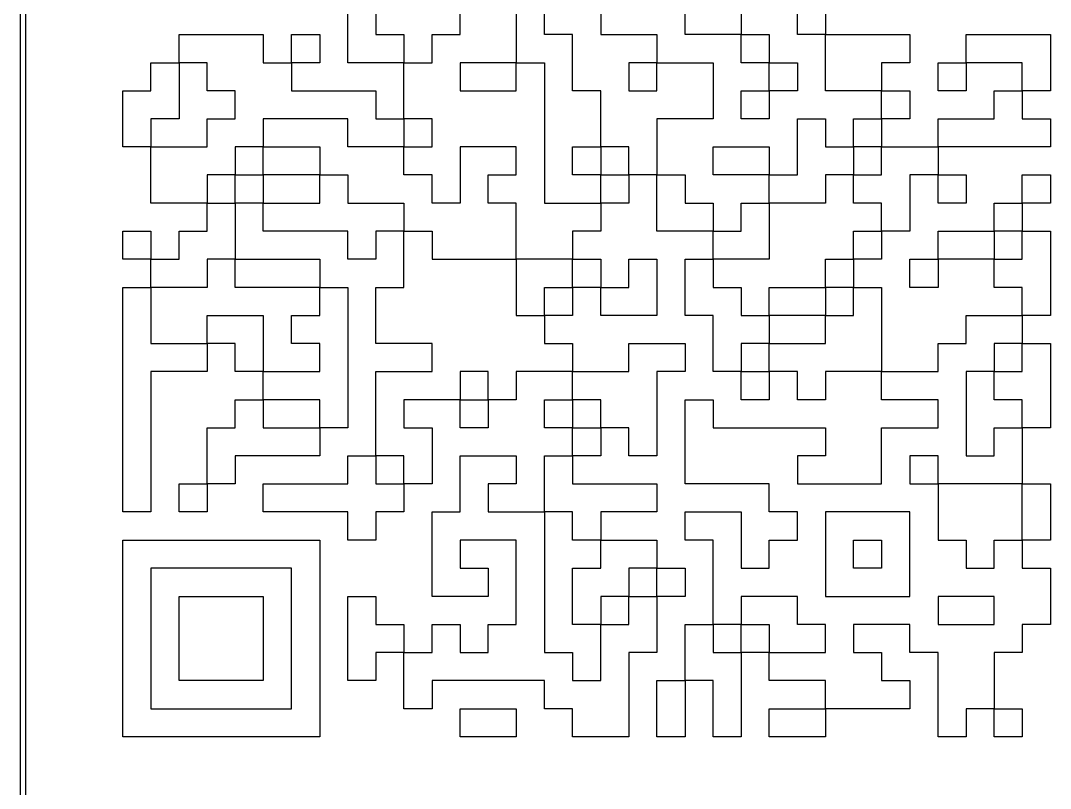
# Model space of a CAD drawing. Header units: inches. Extents: x 0.47 to 2.28, y -2.25 to -0.47.
# Drawn here: x 0.4715 to 0.8878, y -1.9359 to -1.6252 of the extents above; entities that cross this region are included whole.
import ezdxf

# ---------------------------------------------------------------- set-up
doc = ezdxf.new("R2010")
doc.units = ezdxf.units.IN
doc.header["$MEASUREMENT"] = 0
doc.layers.add('B.Silkscreen', color=31, linetype='CONTINUOUS', true_color=0xe8b2a7)

msp = doc.modelspace()

# ---------------------------------------------------------------- linework, layer by layer
at = {"layer": 'B.Silkscreen', "linetype": 'CONTINUOUS'}
for p, q in [((0.47146, -2.08661), (0.47146, -0.62992)), ((0.47343, -0.62992), (0.47343, -2.08661)), ((0.60373, -1.64226), (0.60373, -1.59674)), ((0.61509, -1.6082), (0.61509, -1.63091)), ((0.64915, -1.63091), (0.64915, -1.6082)), ((0.70602, -1.6082), (0.70602, -1.63091)), ((0.74009, -1.63091), (0.74009, -1.6082)), ((0.7855, -1.63091), (0.7855, -1.6082)), ((0.79686, -1.6082), (0.79686, -1.63091)), ((0.67186, -1.61955), (0.67186, -1.64226)), ((0.68321, -1.63091), (0.68321, -1.61955)), ((0.7628, -1.61955), (0.7628, -1.63091)), ((0.5355, -1.64226), (0.5355, -1.63091)), ((0.5355, -1.63091), (0.56957, -1.63091)), ((0.56957, -1.63091), (0.56957, -1.64226)), ((0.58102, -1.64226), (0.58102, -1.63091)), ((0.58102, -1.63091), (0.59238, -1.63091)), ((0.59238, -1.63091), (0.59238, -1.64226)), ((0.61509, -1.63091), (0.62644, -1.63091)), ((0.62644, -1.63091), (0.62644, -1.64226)), ((0.6378, -1.64226), (0.6378, -1.63091)), ((0.6378, -1.63091), (0.64915, -1.63091)), ((0.69457, -1.63091), (0.68321, -1.63091)), ((0.69457, -1.65361), (0.69457, -1.63091)), ((0.70602, -1.63091), (0.72873, -1.63091)), ((0.72873, -1.63091), (0.72873, -1.64226)), ((0.7628, -1.63091), (0.74009, -1.63091)), ((0.7628, -1.64226), (0.7628, -1.63091)), ((0.7628, -1.63091), (0.77415, -1.63091)), ((0.77415, -1.63091), (0.77415, -1.64226)), ((0.79686, -1.63091), (0.7855, -1.63091)), ((0.79686, -1.65361), (0.79686, -1.63091)), ((0.79686, -1.63091), (0.83102, -1.63091)), ((0.83102, -1.63091), (0.83102, -1.64226)), ((0.85373, -1.64226), (0.85373, -1.63091)), ((0.85373, -1.63091), (0.8878, -1.63091)), ((0.8878, -1.63091), (0.8878, -1.65361)), ((0.52415, -1.65361), (0.52415, -1.64226)), ((0.52415, -1.64226), (0.5355, -1.64226)), ((0.54686, -1.64226), (0.5355, -1.64226)), ((0.5355, -1.64226), (0.5355, -1.66497)), ((0.54686, -1.65361), (0.54686, -1.64226)), ((0.56957, -1.64226), (0.58102, -1.64226)), ((0.58102, -1.64226), (0.58102, -1.65361)), ((0.59238, -1.64226), (0.58102, -1.64226)), ((0.62644, -1.64226), (0.60373, -1.64226)), ((0.62644, -1.66497), (0.62644, -1.64226)), ((0.62644, -1.64226), (0.6378, -1.64226)), ((0.67186, -1.64226), (0.64915, -1.64226)), ((0.64915, -1.64226), (0.64915, -1.65361)), ((0.67186, -1.65361), (0.67186, -1.64226)), ((0.67186, -1.64226), (0.68321, -1.64226)), ((0.68321, -1.64226), (0.68321, -1.69903)), ((0.72873, -1.64226), (0.71738, -1.64226)), ((0.71738, -1.64226), (0.71738, -1.65361)), ((0.72873, -1.65361), (0.72873, -1.64226)), ((0.72873, -1.64226), (0.75144, -1.64226)), ((0.75144, -1.64226), (0.75144, -1.66497)), ((0.77415, -1.64226), (0.7628, -1.64226)), ((0.77415, -1.65361), (0.77415, -1.64226)), ((0.77415, -1.64226), (0.7855, -1.64226)), ((0.7855, -1.64226), (0.7855, -1.65361)), ((0.83102, -1.64226), (0.81957, -1.64226)), ((0.81957, -1.64226), (0.81957, -1.65361)), ((0.84238, -1.65361), (0.84238, -1.64226)), ((0.84238, -1.64226), (0.85373, -1.64226)), ((0.85373, -1.64226), (0.85373, -1.65361)), ((0.87644, -1.64226), (0.85373, -1.64226)), ((0.87644, -1.65361), (0.87644, -1.64226)), ((0.5128, -1.67632), (0.5128, -1.65361)), ((0.5128, -1.65361), (0.52415, -1.65361)), ((0.55821, -1.65361), (0.54686, -1.65361)), ((0.55821, -1.66497), (0.55821, -1.65361)), ((0.58102, -1.65361), (0.61509, -1.65361)), ((0.61509, -1.65361), (0.61509, -1.66497)), ((0.64915, -1.65361), (0.67186, -1.65361)), ((0.70602, -1.65361), (0.69457, -1.65361)), ((0.70602, -1.67632), (0.70602, -1.65361)), ((0.71738, -1.65361), (0.72873, -1.65361)), ((0.7628, -1.66497), (0.7628, -1.65361)), ((0.7628, -1.65361), (0.77415, -1.65361)), ((0.77415, -1.65361), (0.77415, -1.66497)), ((0.7855, -1.65361), (0.77415, -1.65361)), ((0.81957, -1.65361), (0.79686, -1.65361)), ((0.81957, -1.66497), (0.81957, -1.65361)), ((0.81957, -1.65361), (0.83102, -1.65361)), ((0.83102, -1.65361), (0.83102, -1.66497)), ((0.85373, -1.65361), (0.84238, -1.65361)), ((0.86509, -1.66497), (0.86509, -1.65361)), ((0.86509, -1.65361), (0.87644, -1.65361)), ((0.87644, -1.65361), (0.87644, -1.66497)), ((0.8878, -1.65361), (0.87644, -1.65361)), ((0.5355, -1.66497), (0.52415, -1.66497)), ((0.52415, -1.66497), (0.52415, -1.67632)), ((0.54686, -1.67632), (0.54686, -1.66497)), ((0.54686, -1.66497), (0.55821, -1.66497)), ((0.60373, -1.66497), (0.56957, -1.66497)), ((0.56957, -1.66497), (0.56957, -1.67632)), ((0.60373, -1.67632), (0.60373, -1.66497)), ((0.61509, -1.66497), (0.62644, -1.66497)), ((0.6378, -1.66497), (0.62644, -1.66497)), ((0.62644, -1.66497), (0.62644, -1.67632)), ((0.6378, -1.67632), (0.6378, -1.66497)), ((0.75144, -1.66497), (0.72873, -1.66497)), ((0.72873, -1.66497), (0.72873, -1.68768)), ((0.77415, -1.66497), (0.7628, -1.66497)), ((0.7855, -1.68768), (0.7855, -1.66497)), ((0.7855, -1.66497), (0.79686, -1.66497)), ((0.79686, -1.66497), (0.79686, -1.67632)), ((0.80821, -1.67632), (0.80821, -1.66497)), ((0.80821, -1.66497), (0.81957, -1.66497)), ((0.81957, -1.66497), (0.81957, -1.67632)), ((0.83102, -1.66497), (0.81957, -1.66497)), ((0.84238, -1.67632), (0.84238, -1.66497)), ((0.84238, -1.66497), (0.86509, -1.66497)), ((0.87644, -1.66497), (0.8878, -1.66497)), ((0.8878, -1.66497), (0.8878, -1.67632)), ((0.52415, -1.67632), (0.5128, -1.67632)), ((0.52415, -1.69903), (0.52415, -1.67632)), ((0.52415, -1.67632), (0.54686, -1.67632)), ((0.56957, -1.67632), (0.55821, -1.67632)), ((0.55821, -1.67632), (0.55821, -1.68768)), ((0.56957, -1.68768), (0.56957, -1.67632)), ((0.56957, -1.67632), (0.59238, -1.67632)), ((0.59238, -1.67632), (0.59238, -1.68768)), ((0.62644, -1.67632), (0.60373, -1.67632)), ((0.62644, -1.68768), (0.62644, -1.67632)), ((0.62644, -1.67632), (0.6378, -1.67632)), ((0.67186, -1.67632), (0.64915, -1.67632)), ((0.64915, -1.67632), (0.64915, -1.69903)), ((0.67186, -1.68768), (0.67186, -1.67632)), ((0.69457, -1.68768), (0.69457, -1.67632)), ((0.69457, -1.67632), (0.70602, -1.67632)), ((0.70602, -1.67632), (0.70602, -1.68768)), ((0.71738, -1.67632), (0.70602, -1.67632)), ((0.71738, -1.68768), (0.71738, -1.67632)), ((0.75144, -1.68768), (0.75144, -1.67632)), ((0.75144, -1.67632), (0.77415, -1.67632)), ((0.77415, -1.67632), (0.77415, -1.68768)), ((0.79686, -1.67632), (0.80821, -1.67632)), ((0.80821, -1.67632), (0.80821, -1.68768)), ((0.81957, -1.67632), (0.80821, -1.67632)), ((0.81957, -1.68768), (0.81957, -1.67632)), ((0.81957, -1.67632), (0.84238, -1.67632)), ((0.84238, -1.67632), (0.84238, -1.68768)), ((0.8878, -1.67632), (0.84238, -1.67632)), ((0.55821, -1.68768), (0.54686, -1.68768)), ((0.54686, -1.68768), (0.54686, -1.69903)), ((0.55821, -1.69903), (0.55821, -1.68768)), ((0.55821, -1.68768), (0.56957, -1.68768)), ((0.56957, -1.68768), (0.56957, -1.69903)), ((0.59238, -1.68768), (0.56957, -1.68768)), ((0.59238, -1.69903), (0.59238, -1.68768)), ((0.59238, -1.68768), (0.60373, -1.68768)), ((0.60373, -1.68768), (0.60373, -1.69903)), ((0.6378, -1.68768), (0.62644, -1.68768)), ((0.6378, -1.69903), (0.6378, -1.68768)), ((0.6605, -1.69903), (0.6605, -1.68768)), ((0.6605, -1.68768), (0.67186, -1.68768)), ((0.70602, -1.68768), (0.69457, -1.68768)), ((0.70602, -1.69903), (0.70602, -1.68768)), ((0.70602, -1.68768), (0.71738, -1.68768)), ((0.71738, -1.68768), (0.71738, -1.69903)), ((0.72873, -1.68768), (0.71738, -1.68768)), ((0.72873, -1.71038), (0.72873, -1.68768)), ((0.72873, -1.68768), (0.74009, -1.68768)), ((0.74009, -1.68768), (0.74009, -1.69903)), ((0.77415, -1.68768), (0.75144, -1.68768)), ((0.77415, -1.69903), (0.77415, -1.68768)), ((0.77415, -1.68768), (0.7855, -1.68768)), ((0.80821, -1.68768), (0.79686, -1.68768)), ((0.79686, -1.68768), (0.79686, -1.69903)), ((0.80821, -1.69903), (0.80821, -1.68768)), ((0.80821, -1.68768), (0.81957, -1.68768)), ((0.84238, -1.68768), (0.83102, -1.68768)), ((0.83102, -1.68768), (0.83102, -1.71038)), ((0.84238, -1.69903), (0.84238, -1.68768)), ((0.84238, -1.68768), (0.85373, -1.68768)), ((0.85373, -1.68768), (0.85373, -1.69903)), ((0.87644, -1.69903), (0.87644, -1.68768)), ((0.87644, -1.68768), (0.8878, -1.68768)), ((0.8878, -1.68768), (0.8878, -1.69903)), ((0.54686, -1.69903), (0.52415, -1.69903)), ((0.54686, -1.71038), (0.54686, -1.69903)), ((0.54686, -1.69903), (0.55821, -1.69903)), ((0.55821, -1.69903), (0.55821, -1.72174)), ((0.56957, -1.69903), (0.55821, -1.69903)), ((0.56957, -1.71038), (0.56957, -1.69903)), ((0.56957, -1.69903), (0.59238, -1.69903)), ((0.60373, -1.69903), (0.62644, -1.69903)), ((0.62644, -1.69903), (0.62644, -1.71038)), ((0.64915, -1.69903), (0.6378, -1.69903)), ((0.67186, -1.69903), (0.6605, -1.69903)), ((0.67186, -1.72174), (0.67186, -1.69903)), ((0.68321, -1.69903), (0.70602, -1.69903)), ((0.70602, -1.69903), (0.70602, -1.71038)), ((0.71738, -1.69903), (0.70602, -1.69903)), ((0.74009, -1.69903), (0.75144, -1.69903)), ((0.75144, -1.69903), (0.75144, -1.71038)), ((0.7628, -1.71038), (0.7628, -1.69903)), ((0.7628, -1.69903), (0.77415, -1.69903)), ((0.77415, -1.69903), (0.77415, -1.72174)), ((0.79686, -1.69903), (0.77415, -1.69903)), ((0.81957, -1.69903), (0.80821, -1.69903)), ((0.81957, -1.71038), (0.81957, -1.69903)), ((0.85373, -1.69903), (0.84238, -1.69903)), ((0.86509, -1.71038), (0.86509, -1.69903)), ((0.86509, -1.69903), (0.87644, -1.69903)), ((0.87644, -1.69903), (0.87644, -1.71038)), ((0.8878, -1.69903), (0.87644, -1.69903)), ((0.5128, -1.72174), (0.5128, -1.71038)), ((0.5128, -1.71038), (0.52415, -1.71038)), ((0.52415, -1.71038), (0.52415, -1.72174)), ((0.5355, -1.72174), (0.5355, -1.71038)), ((0.5355, -1.71038), (0.54686, -1.71038)), ((0.60373, -1.71038), (0.56957, -1.71038)), ((0.60373, -1.72174), (0.60373, -1.71038)), ((0.62644, -1.71038), (0.61509, -1.71038)), ((0.61509, -1.71038), (0.61509, -1.72174)), ((0.62644, -1.7332), (0.62644, -1.71038)), ((0.62644, -1.71038), (0.6378, -1.71038)), ((0.6378, -1.71038), (0.6378, -1.72174)), ((0.70602, -1.71038), (0.69457, -1.71038)), ((0.69457, -1.71038), (0.69457, -1.72174)), ((0.75144, -1.71038), (0.72873, -1.71038)), ((0.75144, -1.72174), (0.75144, -1.71038)), ((0.75144, -1.71038), (0.7628, -1.71038)), ((0.80821, -1.72174), (0.80821, -1.71038)), ((0.80821, -1.71038), (0.81957, -1.71038)), ((0.81957, -1.71038), (0.81957, -1.72174)), ((0.83102, -1.71038), (0.81957, -1.71038)), ((0.84238, -1.72174), (0.84238, -1.71038)), ((0.84238, -1.71038), (0.86509, -1.71038)), ((0.86509, -1.71038), (0.86509, -1.72174)), ((0.87644, -1.71038), (0.86509, -1.71038)), ((0.87644, -1.72174), (0.87644, -1.71038)), ((0.87644, -1.71038), (0.8878, -1.71038)), ((0.8878, -1.71038), (0.8878, -1.74455)), ((0.52415, -1.72174), (0.5128, -1.72174)), ((0.52415, -1.7332), (0.52415, -1.72174)), ((0.52415, -1.72174), (0.5355, -1.72174)), ((0.55821, -1.72174), (0.54686, -1.72174)), ((0.54686, -1.72174), (0.54686, -1.7332)), ((0.55821, -1.7332), (0.55821, -1.72174)), ((0.55821, -1.72174), (0.59238, -1.72174)), ((0.59238, -1.72174), (0.59238, -1.7332)), ((0.61509, -1.72174), (0.60373, -1.72174)), ((0.6378, -1.72174), (0.67186, -1.72174)), ((0.67186, -1.72174), (0.67186, -1.74455)), ((0.69457, -1.72174), (0.67186, -1.72174)), ((0.69457, -1.7332), (0.69457, -1.72174)), ((0.69457, -1.72174), (0.70602, -1.72174)), ((0.70602, -1.72174), (0.70602, -1.7332)), ((0.71738, -1.7332), (0.71738, -1.72174)), ((0.71738, -1.72174), (0.72873, -1.72174)), ((0.72873, -1.72174), (0.72873, -1.74455)), ((0.74009, -1.74455), (0.74009, -1.72174)), ((0.74009, -1.72174), (0.75144, -1.72174)), ((0.75144, -1.72174), (0.75144, -1.7332)), ((0.77415, -1.72174), (0.75144, -1.72174)), ((0.79686, -1.7332), (0.79686, -1.72174)), ((0.79686, -1.72174), (0.80821, -1.72174)), ((0.80821, -1.72174), (0.80821, -1.7332)), ((0.81957, -1.72174), (0.80821, -1.72174)), ((0.83102, -1.7332), (0.83102, -1.72174)), ((0.83102, -1.72174), (0.84238, -1.72174)), ((0.84238, -1.72174), (0.84238, -1.7332)), ((0.86509, -1.72174), (0.84238, -1.72174)), ((0.86509, -1.7332), (0.86509, -1.72174)), ((0.86509, -1.72174), (0.87644, -1.72174)), ((0.5128, -1.82403), (0.5128, -1.7332)), ((0.5128, -1.7332), (0.52415, -1.7332)), ((0.52415, -1.7332), (0.52415, -1.75591)), ((0.54686, -1.7332), (0.52415, -1.7332)), ((0.59238, -1.7332), (0.55821, -1.7332)), ((0.59238, -1.74455), (0.59238, -1.7332)), ((0.59238, -1.7332), (0.60373, -1.7332)), ((0.60373, -1.7332), (0.60373, -1.78997)), ((0.61509, -1.75591), (0.61509, -1.7332)), ((0.61509, -1.7332), (0.62644, -1.7332)), ((0.68321, -1.74455), (0.68321, -1.7332)), ((0.68321, -1.7332), (0.69457, -1.7332)), ((0.69457, -1.7332), (0.69457, -1.74455)), ((0.70602, -1.7332), (0.69457, -1.7332)), ((0.70602, -1.74455), (0.70602, -1.7332)), ((0.70602, -1.7332), (0.71738, -1.7332)), ((0.75144, -1.7332), (0.7628, -1.7332)), ((0.7628, -1.7332), (0.7628, -1.74455)), ((0.77415, -1.74455), (0.77415, -1.7332)), ((0.77415, -1.7332), (0.79686, -1.7332)), ((0.79686, -1.7332), (0.79686, -1.74455)), ((0.80821, -1.7332), (0.79686, -1.7332)), ((0.80821, -1.74455), (0.80821, -1.7332)), ((0.80821, -1.7332), (0.81957, -1.7332)), ((0.81957, -1.7332), (0.81957, -1.76726)), ((0.84238, -1.7332), (0.83102, -1.7332)), ((0.87644, -1.7332), (0.86509, -1.7332)), ((0.87644, -1.74455), (0.87644, -1.7332)), ((0.54686, -1.75591), (0.54686, -1.74455)), ((0.54686, -1.74455), (0.56957, -1.74455)), ((0.56957, -1.74455), (0.56957, -1.76726)), ((0.58102, -1.75591), (0.58102, -1.74455)), ((0.58102, -1.74455), (0.59238, -1.74455)), ((0.67186, -1.74455), (0.68321, -1.74455)), ((0.68321, -1.74455), (0.68321, -1.75591)), ((0.69457, -1.74455), (0.68321, -1.74455)), ((0.72873, -1.74455), (0.70602, -1.74455)), ((0.75144, -1.74455), (0.74009, -1.74455)), ((0.75144, -1.76726), (0.75144, -1.74455)), ((0.7628, -1.74455), (0.77415, -1.74455)), ((0.77415, -1.74455), (0.77415, -1.75591)), ((0.79686, -1.74455), (0.77415, -1.74455)), ((0.79686, -1.75591), (0.79686, -1.74455)), ((0.79686, -1.74455), (0.80821, -1.74455)), ((0.85373, -1.75591), (0.85373, -1.74455)), ((0.85373, -1.74455), (0.87644, -1.74455)), ((0.87644, -1.74455), (0.87644, -1.75591)), ((0.8878, -1.74455), (0.87644, -1.74455)), ((0.52415, -1.75591), (0.54686, -1.75591)), ((0.55821, -1.75591), (0.54686, -1.75591)), ((0.54686, -1.75591), (0.54686, -1.76726)), ((0.55821, -1.76726), (0.55821, -1.75591)), ((0.59238, -1.75591), (0.58102, -1.75591)), ((0.59238, -1.76726), (0.59238, -1.75591)), ((0.6378, -1.75591), (0.61509, -1.75591)), ((0.6378, -1.76726), (0.6378, -1.75591)), ((0.68321, -1.75591), (0.69457, -1.75591)), ((0.69457, -1.75591), (0.69457, -1.76726)), ((0.71738, -1.76726), (0.71738, -1.75591)), ((0.71738, -1.75591), (0.74009, -1.75591)), ((0.74009, -1.75591), (0.74009, -1.76726)), ((0.77415, -1.75591), (0.7628, -1.75591)), ((0.7628, -1.75591), (0.7628, -1.76726)), ((0.77415, -1.76726), (0.77415, -1.75591)), ((0.77415, -1.75591), (0.79686, -1.75591)), ((0.84238, -1.76726), (0.84238, -1.75591)), ((0.84238, -1.75591), (0.85373, -1.75591)), ((0.87644, -1.75591), (0.86509, -1.75591)), ((0.86509, -1.75591), (0.86509, -1.76726)), ((0.87644, -1.76726), (0.87644, -1.75591)), ((0.87644, -1.75591), (0.8878, -1.75591)), ((0.8878, -1.75591), (0.8878, -1.78997)), ((0.54686, -1.76726), (0.52415, -1.76726)), ((0.52415, -1.76726), (0.52415, -1.82403)), ((0.56957, -1.76726), (0.55821, -1.76726)), ((0.56957, -1.77861), (0.56957, -1.76726)), ((0.56957, -1.76726), (0.59238, -1.76726)), ((0.61509, -1.80132), (0.61509, -1.76726)), ((0.61509, -1.76726), (0.6378, -1.76726)), ((0.6605, -1.76726), (0.64915, -1.76726)), ((0.64915, -1.76726), (0.64915, -1.77861)), ((0.6605, -1.77861), (0.6605, -1.76726)), ((0.69457, -1.76726), (0.67186, -1.76726)), ((0.67186, -1.76726), (0.67186, -1.77861)), ((0.69457, -1.77861), (0.69457, -1.76726)), ((0.69457, -1.76726), (0.71738, -1.76726)), ((0.74009, -1.76726), (0.72873, -1.76726)), ((0.72873, -1.76726), (0.72873, -1.80132)), ((0.7628, -1.76726), (0.75144, -1.76726)), ((0.7628, -1.77861), (0.7628, -1.76726)), ((0.7628, -1.76726), (0.77415, -1.76726)), ((0.77415, -1.76726), (0.77415, -1.77861)), ((0.7855, -1.76726), (0.77415, -1.76726)), ((0.7855, -1.77861), (0.7855, -1.76726)), ((0.81957, -1.76726), (0.79686, -1.76726)), ((0.79686, -1.76726), (0.79686, -1.77861)), ((0.81957, -1.77861), (0.81957, -1.76726)), ((0.81957, -1.76726), (0.84238, -1.76726)), ((0.86509, -1.76726), (0.85373, -1.76726)), ((0.85373, -1.76726), (0.85373, -1.80132)), ((0.86509, -1.77861), (0.86509, -1.76726)), ((0.86509, -1.76726), (0.87644, -1.76726)), ((0.55821, -1.78997), (0.55821, -1.77861)), ((0.55821, -1.77861), (0.56957, -1.77861)), ((0.56957, -1.77861), (0.56957, -1.78997)), ((0.59238, -1.77861), (0.56957, -1.77861)), ((0.59238, -1.78997), (0.59238, -1.77861)), ((0.64915, -1.77861), (0.62644, -1.77861)), ((0.62644, -1.77861), (0.62644, -1.78997)), ((0.64915, -1.78997), (0.64915, -1.77861)), ((0.64915, -1.77861), (0.6605, -1.77861)), ((0.67186, -1.77861), (0.6605, -1.77861)), ((0.6605, -1.77861), (0.6605, -1.78997)), ((0.68321, -1.78997), (0.68321, -1.77861)), ((0.68321, -1.77861), (0.69457, -1.77861)), ((0.70602, -1.77861), (0.69457, -1.77861)), ((0.69457, -1.77861), (0.69457, -1.78997)), ((0.70602, -1.78997), (0.70602, -1.77861)), ((0.74009, -1.81268), (0.74009, -1.77861)), ((0.74009, -1.77861), (0.75144, -1.77861)), ((0.75144, -1.77861), (0.75144, -1.78997)), ((0.77415, -1.77861), (0.7628, -1.77861)), ((0.79686, -1.77861), (0.7855, -1.77861)), ((0.84238, -1.77861), (0.81957, -1.77861)), ((0.84238, -1.78997), (0.84238, -1.77861)), ((0.87644, -1.77861), (0.86509, -1.77861)), ((0.87644, -1.78997), (0.87644, -1.77861)), ((0.54686, -1.81268), (0.54686, -1.78997)), ((0.54686, -1.78997), (0.55821, -1.78997)), ((0.56957, -1.78997), (0.59238, -1.78997)), ((0.59238, -1.78997), (0.59238, -1.80132)), ((0.60373, -1.78997), (0.59238, -1.78997)), ((0.62644, -1.78997), (0.6378, -1.78997)), ((0.6378, -1.78997), (0.6378, -1.81268)), ((0.6605, -1.78997), (0.64915, -1.78997)), ((0.69457, -1.78997), (0.68321, -1.78997)), ((0.69457, -1.80132), (0.69457, -1.78997)), ((0.69457, -1.78997), (0.70602, -1.78997)), ((0.70602, -1.78997), (0.70602, -1.80132)), ((0.71738, -1.78997), (0.70602, -1.78997)), ((0.71738, -1.80132), (0.71738, -1.78997)), ((0.75144, -1.78997), (0.79686, -1.78997)), ((0.79686, -1.78997), (0.79686, -1.80132)), ((0.81957, -1.81268), (0.81957, -1.78997)), ((0.81957, -1.78997), (0.84238, -1.78997)), ((0.86509, -1.80132), (0.86509, -1.78997)), ((0.86509, -1.78997), (0.87644, -1.78997)), ((0.87644, -1.78997), (0.87644, -1.81268)), ((0.8878, -1.78997), (0.87644, -1.78997)), ((0.59238, -1.80132), (0.55821, -1.80132)), ((0.55821, -1.80132), (0.55821, -1.81268)), ((0.60373, -1.81268), (0.60373, -1.80132)), ((0.60373, -1.80132), (0.61509, -1.80132)), ((0.61509, -1.80132), (0.61509, -1.81268)), ((0.62644, -1.80132), (0.61509, -1.80132)), ((0.62644, -1.81268), (0.62644, -1.80132)), ((0.64915, -1.82403), (0.64915, -1.80132)), ((0.64915, -1.80132), (0.67186, -1.80132)), ((0.67186, -1.80132), (0.67186, -1.81268)), ((0.68321, -1.82403), (0.68321, -1.80132)), ((0.68321, -1.80132), (0.69457, -1.80132)), ((0.69457, -1.80132), (0.69457, -1.81268)), ((0.70602, -1.80132), (0.69457, -1.80132)), ((0.72873, -1.80132), (0.71738, -1.80132)), ((0.79686, -1.80132), (0.7855, -1.80132)), ((0.7855, -1.80132), (0.7855, -1.81268)), ((0.84238, -1.80132), (0.83102, -1.80132)), ((0.83102, -1.80132), (0.83102, -1.81268)), ((0.84238, -1.81268), (0.84238, -1.80132)), ((0.85373, -1.80132), (0.86509, -1.80132)), ((0.5355, -1.82403), (0.5355, -1.81268)), ((0.5355, -1.81268), (0.54686, -1.81268)), ((0.54686, -1.81268), (0.54686, -1.82403)), ((0.55821, -1.81268), (0.54686, -1.81268)), ((0.56957, -1.82403), (0.56957, -1.81268)), ((0.56957, -1.81268), (0.60373, -1.81268)), ((0.61509, -1.81268), (0.62644, -1.81268)), ((0.62644, -1.81268), (0.62644, -1.82403)), ((0.6378, -1.81268), (0.62644, -1.81268)), ((0.67186, -1.81268), (0.6605, -1.81268)), ((0.6605, -1.81268), (0.6605, -1.82403)), ((0.69457, -1.81268), (0.72873, -1.81268)), ((0.72873, -1.81268), (0.72873, -1.82403)), ((0.77415, -1.81268), (0.74009, -1.81268)), ((0.77415, -1.82403), (0.77415, -1.81268)), ((0.7855, -1.81268), (0.81957, -1.81268)), ((0.83102, -1.81268), (0.84238, -1.81268)), ((0.87644, -1.81268), (0.84238, -1.81268)), ((0.84238, -1.81268), (0.84238, -1.83538)), ((0.87644, -1.83538), (0.87644, -1.81268)), ((0.87644, -1.81268), (0.8878, -1.81268)), ((0.8878, -1.81268), (0.8878, -1.83538)), ((0.52415, -1.82403), (0.5128, -1.82403)), ((0.54686, -1.82403), (0.5355, -1.82403)), ((0.60373, -1.82403), (0.56957, -1.82403)), ((0.60373, -1.83538), (0.60373, -1.82403)), ((0.62644, -1.82403), (0.61509, -1.82403)), ((0.61509, -1.82403), (0.61509, -1.83538)), ((0.6378, -1.8582), (0.6378, -1.82403)), ((0.6378, -1.82403), (0.64915, -1.82403)), ((0.6605, -1.82403), (0.68321, -1.82403)), ((0.69457, -1.82403), (0.68321, -1.82403)), ((0.68321, -1.82403), (0.68321, -1.88091)), ((0.69457, -1.83538), (0.69457, -1.82403)), ((0.72873, -1.82403), (0.70602, -1.82403)), ((0.70602, -1.82403), (0.70602, -1.83538)), ((0.74009, -1.83538), (0.74009, -1.82403)), ((0.74009, -1.82403), (0.7628, -1.82403)), ((0.7628, -1.82403), (0.7628, -1.84674)), ((0.7855, -1.82403), (0.77415, -1.82403)), ((0.7855, -1.83538), (0.7855, -1.82403)), ((0.83102, -1.82403), (0.79686, -1.82403)), ((0.79686, -1.82403), (0.79686, -1.8582)), ((0.83102, -1.8582), (0.83102, -1.82403)), ((0.5128, -1.90361), (0.5128, -1.83538)), ((0.5128, -1.83538), (0.59238, -1.83538)), ((0.59238, -1.83538), (0.59238, -1.91497)), ((0.61509, -1.83538), (0.60373, -1.83538)), ((0.67186, -1.83538), (0.64915, -1.83538)), ((0.64915, -1.83538), (0.64915, -1.84674)), ((0.67186, -1.86955), (0.67186, -1.83538)), ((0.70602, -1.83538), (0.69457, -1.83538)), ((0.70602, -1.84674), (0.70602, -1.83538)), ((0.70602, -1.83538), (0.72873, -1.83538)), ((0.72873, -1.83538), (0.72873, -1.84674)), ((0.75144, -1.83538), (0.74009, -1.83538)), ((0.75144, -1.86955), (0.75144, -1.83538)), ((0.77415, -1.84674), (0.77415, -1.83538)), ((0.77415, -1.83538), (0.7855, -1.83538)), ((0.80821, -1.84674), (0.80821, -1.83538)), ((0.80821, -1.83538), (0.81957, -1.83538)), ((0.81957, -1.83538), (0.81957, -1.84674)), ((0.84238, -1.83538), (0.85373, -1.83538)), ((0.85373, -1.83538), (0.85373, -1.84674)), ((0.86509, -1.84674), (0.86509, -1.83538)), ((0.86509, -1.83538), (0.87644, -1.83538)), ((0.87644, -1.83538), (0.87644, -1.84674)), ((0.8878, -1.83538), (0.87644, -1.83538)), ((0.58102, -1.84674), (0.52415, -1.84674)), ((0.52415, -1.84674), (0.52415, -1.90361)), ((0.58102, -1.90361), (0.58102, -1.84674)), ((0.64915, -1.84674), (0.6605, -1.84674)), ((0.6605, -1.84674), (0.6605, -1.8582)), ((0.69457, -1.86955), (0.69457, -1.84674)), ((0.69457, -1.84674), (0.70602, -1.84674)), ((0.72873, -1.84674), (0.71738, -1.84674)), ((0.71738, -1.84674), (0.71738, -1.8582)), ((0.72873, -1.8582), (0.72873, -1.84674)), ((0.72873, -1.84674), (0.74009, -1.84674)), ((0.74009, -1.84674), (0.74009, -1.8582)), ((0.7628, -1.84674), (0.77415, -1.84674)), ((0.81957, -1.84674), (0.80821, -1.84674)), ((0.85373, -1.84674), (0.86509, -1.84674)), ((0.87644, -1.84674), (0.8878, -1.84674)), ((0.8878, -1.84674), (0.8878, -1.86955)), ((0.5355, -1.89226), (0.5355, -1.8582)), ((0.5355, -1.8582), (0.56957, -1.8582)), ((0.56957, -1.8582), (0.56957, -1.89226)), ((0.60373, -1.89226), (0.60373, -1.8582)), ((0.60373, -1.8582), (0.61509, -1.8582)), ((0.61509, -1.8582), (0.61509, -1.86955)), ((0.6605, -1.8582), (0.6378, -1.8582)), ((0.71738, -1.8582), (0.70602, -1.8582)), ((0.70602, -1.8582), (0.70602, -1.86955)), ((0.71738, -1.86955), (0.71738, -1.8582)), ((0.71738, -1.8582), (0.72873, -1.8582)), ((0.72873, -1.8582), (0.72873, -1.88091)), ((0.74009, -1.8582), (0.72873, -1.8582)), ((0.7855, -1.8582), (0.7628, -1.8582)), ((0.7628, -1.8582), (0.7628, -1.86955)), ((0.7855, -1.86955), (0.7855, -1.8582)), ((0.79686, -1.8582), (0.83102, -1.8582)), ((0.86509, -1.8582), (0.84238, -1.8582)), ((0.84238, -1.8582), (0.84238, -1.86955)), ((0.86509, -1.86955), (0.86509, -1.8582)), ((0.61509, -1.86955), (0.62644, -1.86955)), ((0.62644, -1.86955), (0.62644, -1.88091)), ((0.6378, -1.88091), (0.6378, -1.86955)), ((0.6378, -1.86955), (0.64915, -1.86955)), ((0.64915, -1.86955), (0.64915, -1.88091)), ((0.6605, -1.88091), (0.6605, -1.86955)), ((0.6605, -1.86955), (0.67186, -1.86955)), ((0.70602, -1.86955), (0.69457, -1.86955)), ((0.70602, -1.89226), (0.70602, -1.86955)), ((0.70602, -1.86955), (0.71738, -1.86955)), ((0.74009, -1.89226), (0.74009, -1.86955)), ((0.74009, -1.86955), (0.75144, -1.86955)), ((0.75144, -1.86955), (0.75144, -1.88091)), ((0.7628, -1.86955), (0.75144, -1.86955)), ((0.7628, -1.88091), (0.7628, -1.86955)), ((0.7628, -1.86955), (0.77415, -1.86955)), ((0.77415, -1.86955), (0.77415, -1.88091)), ((0.79686, -1.86955), (0.7855, -1.86955)), ((0.79686, -1.88091), (0.79686, -1.86955)), ((0.83102, -1.86955), (0.80821, -1.86955)), ((0.80821, -1.86955), (0.80821, -1.88091)), ((0.83102, -1.88091), (0.83102, -1.86955)), ((0.84238, -1.86955), (0.86509, -1.86955)), ((0.8878, -1.86955), (0.87644, -1.86955)), ((0.87644, -1.86955), (0.87644, -1.88091)), ((0.62644, -1.88091), (0.61509, -1.88091)), ((0.61509, -1.88091), (0.61509, -1.89226)), ((0.62644, -1.90361), (0.62644, -1.88091)), ((0.62644, -1.88091), (0.6378, -1.88091)), ((0.64915, -1.88091), (0.6605, -1.88091)), ((0.68321, -1.88091), (0.69457, -1.88091)), ((0.69457, -1.88091), (0.69457, -1.89226)), ((0.72873, -1.88091), (0.71738, -1.88091)), ((0.71738, -1.88091), (0.71738, -1.91497)), ((0.75144, -1.88091), (0.7628, -1.88091)), ((0.7628, -1.88091), (0.7628, -1.91497)), ((0.77415, -1.88091), (0.7628, -1.88091)), ((0.77415, -1.89226), (0.77415, -1.88091)), ((0.77415, -1.88091), (0.79686, -1.88091)), ((0.80821, -1.88091), (0.81957, -1.88091)), ((0.81957, -1.88091), (0.81957, -1.89226)), ((0.84238, -1.88091), (0.83102, -1.88091)), ((0.84238, -1.91497), (0.84238, -1.88091)), ((0.87644, -1.88091), (0.86509, -1.88091)), ((0.86509, -1.88091), (0.86509, -1.90361)), ((0.56957, -1.89226), (0.5355, -1.89226)), ((0.61509, -1.89226), (0.60373, -1.89226)), ((0.68321, -1.89226), (0.6378, -1.89226)), ((0.6378, -1.89226), (0.6378, -1.90361)), ((0.68321, -1.90361), (0.68321, -1.89226)), ((0.69457, -1.89226), (0.70602, -1.89226)), ((0.72873, -1.91497), (0.72873, -1.89226)), ((0.72873, -1.89226), (0.74009, -1.89226)), ((0.74009, -1.89226), (0.74009, -1.91497)), ((0.75144, -1.89226), (0.74009, -1.89226)), ((0.75144, -1.91497), (0.75144, -1.89226)), ((0.79686, -1.89226), (0.77415, -1.89226)), ((0.79686, -1.90361), (0.79686, -1.89226)), ((0.81957, -1.89226), (0.83102, -1.89226)), ((0.83102, -1.89226), (0.83102, -1.90361)), ((0.5128, -1.91497), (0.5128, -1.90361)), ((0.52415, -1.90361), (0.58102, -1.90361)), ((0.6378, -1.90361), (0.62644, -1.90361)), ((0.64915, -1.91497), (0.64915, -1.90361)), ((0.64915, -1.90361), (0.67186, -1.90361)), ((0.67186, -1.90361), (0.67186, -1.91497)), ((0.69457, -1.90361), (0.68321, -1.90361)), ((0.69457, -1.91497), (0.69457, -1.90361)), ((0.77415, -1.91497), (0.77415, -1.90361)), ((0.77415, -1.90361), (0.79686, -1.90361)), ((0.79686, -1.90361), (0.79686, -1.91497)), ((0.83102, -1.90361), (0.79686, -1.90361)), ((0.86509, -1.90361), (0.85373, -1.90361)), ((0.85373, -1.90361), (0.85373, -1.91497)), ((0.86509, -1.91497), (0.86509, -1.90361)), ((0.86509, -1.90361), (0.87644, -1.90361)), ((0.87644, -1.90361), (0.87644, -1.91497)), ((0.59238, -1.91497), (0.5128, -1.91497)), ((0.67186, -1.91497), (0.64915, -1.91497)), ((0.71738, -1.91497), (0.69457, -1.91497)), ((0.74009, -1.91497), (0.72873, -1.91497)), ((0.7628, -1.91497), (0.75144, -1.91497)), ((0.79686, -1.91497), (0.77415, -1.91497)), ((0.85373, -1.91497), (0.84238, -1.91497)), ((0.87644, -1.91497), (0.86509, -1.91497))]:
    msp.add_line(p, q, dxfattribs=at)

doc.saveas('drawing.dxf')
